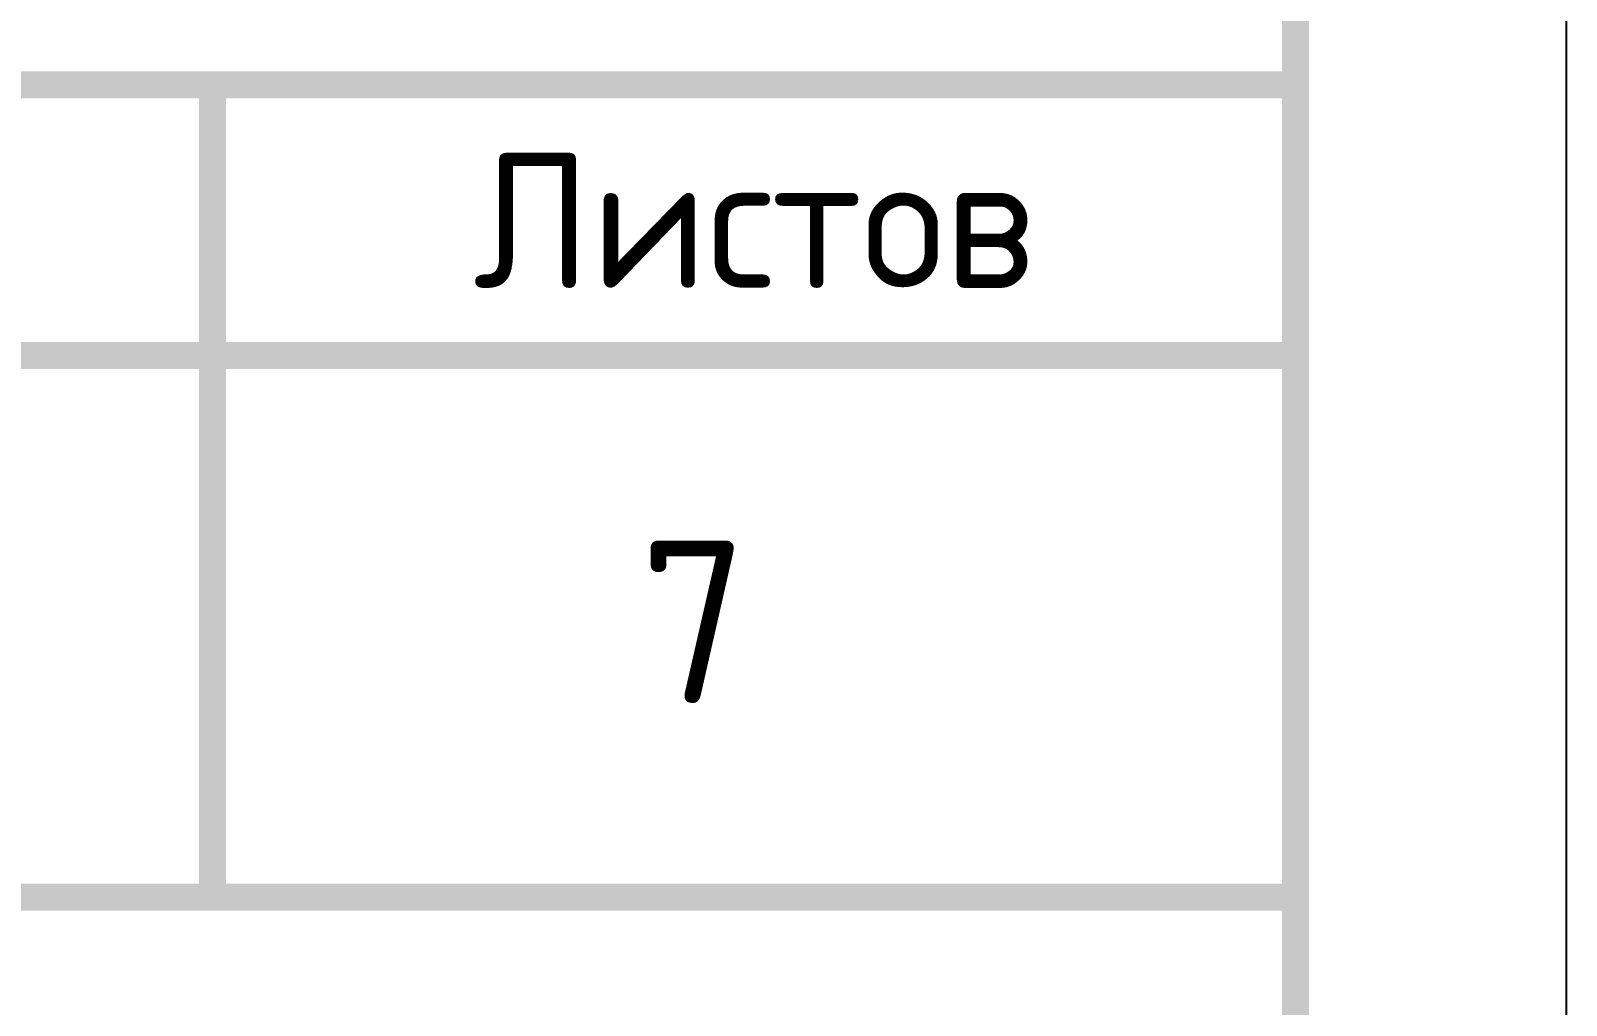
# Model space of a CAD drawing. Header units: millimetres. Extents: x 2079 to 5812, y 229 to 1012.
# Drawn here: x 2712.69 to 2741.05, y 592.34 to 610.34 of the extents above; entities that cross this region are included whole.
import ezdxf
from ezdxf.enums import TextEntityAlignment as Align

# ---------------------------------------------------------------- set-up
doc = ezdxf.new("R2010")
doc.units = ezdxf.units.MM
doc.styles.get("Standard").update_dxf_attribs({"font": 'GOST Common.ttf'})

# ---------------------------------------------------------------- blocks, each defined once
blk = doc.blocks.new('*U129')
blk.add_lwpolyline([(0, 0), (420, 0), (420, -297), (0, -297)], close=True)
at = {"const_width": 0.5}
blk.add_lwpolyline([(20, -5), (415, -5), (415, -292), (20, -292)], close=True, dxfattribs=at)
for points in [[(230, -262), (415, -262)], [(395, -262), (395, -277)], [(365, -267), (415, -267)], [(295, -277), (415, -277)]]:
    blk.add_lwpolyline(points, dxfattribs=at)
blk.add_text('Листов', height=2.5).set_placement((405, -264.5), align=Align.MIDDLE_CENTER)
blk.add_attdef('РАЗРАБОТАЛ', text='', height=2.5).set_placement((250.501, -264.224), align=Align.MIDDLE_LEFT)
at = {"flags": 8}
for tag, height, p in [('ДАТА', 2.5, (290.074, -264.402)), ('ЛИСТ', 3, (386.388, -271.915)), ('ЛИСТОВ', 3, (403.888, -271.915)), ('ФОРМАТ', 3, (380.972, -294.745))]:
    blk.add_attdef(tag, text='', height=height, dxfattribs=at).set_placement(p, align=Align.MIDDLE_CENTER)
for tag, p in [('ТЕПЛОВЫЕ_СЕТИ_001', (316.436, -270.999)), ('ИМЯ_ЧЕРТЕЖА_001', (318.086, -285.55))]:
    blk.add_attdef(tag, p, '', height=3, dxfattribs=at)
blk.add_attdef('ПРОВЕРИЛ', (250.749, -270.729), '', height=2.5)

msp = doc.modelspace()

# ---------------------------------------------------------------- block references
ref = msp.add_blockref('*U129', (2321.052, 871.344))
ref.add_attrib('ЛИСТОВ', '7', dxfattribs={"height": 3}).set_placement((2724.94, 599.429), align=Align.MIDDLE_CENTER)

doc.saveas('drawing.dxf')
